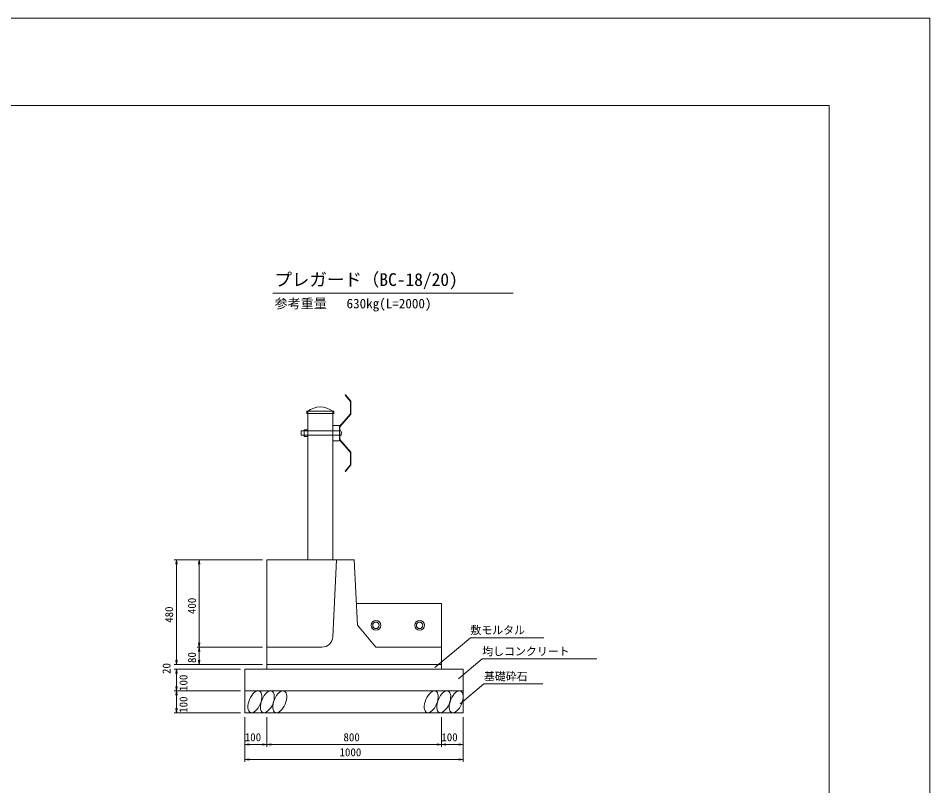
# Model space of a CAD drawing. Units: millimetres on the paper. Extents: x 0 to 841, y 0 to 594.
# Drawn here: x 632.3 to 841, y 418.3 to 594 of the extents above; entities that cross this region are included whole.
import ezdxf
from ezdxf.enums import TextEntityAlignment as Align

# ---------------------------------------------------------------- set-up
doc = ezdxf.new("R2010")
doc.units = ezdxf.units.MM
for name, color, linetype, lineweight in [('D-STR-DIM（寸法）', 7, 'Continuous', 18), ('D-STR-HTXT（旗揚げ）', 7, 'Continuous', 18), ('D-STR-STRn（構造物）', 7, 'Continuous', 18), ('D-STR（構造物外形線）', 1, 'Continuous', 18), ('D-TTL(外枠）', 2, 'Continuous', 18), ('DEFPOINTS_2', 8, 'Continuous', 18)]:
    doc.layers.add(name, color=color, linetype=linetype, lineweight=lineweight)
doc.layers.add('D-STR-TXT（文字）', color=7, linetype='Continuous')
doc.layers.add('D-TTL-TXT（文字）', color=7, linetype='Continuous')
doc.styles.add('ＭＳ ゴシック', font='')
doc.styles.get('ＭＳ ゴシック').set_extended_font_data('MS Gothic')

msp = doc.modelspace()

# ---------------------------------------------------------------- linework, layer by layer
at = {"layer": 'D-STR-DIM（寸法）'}
for p, q in [((688.211, 470.012), (668.024, 470.012)), ((668.357, 469.012), (668.524, 470.012)), ((668.524, 470.012), (668.691, 469.012)), ((668.524, 470.012), (668.524, 469.012)), ((688.211, 470.012), (673.246, 470.012)), ((673.579, 469.012), (673.746, 470.012)), ((673.746, 470.012), (673.913, 469.012)), ((673.746, 470.012), (673.746, 469.012)), ((668.524, 469.012), (668.524, 447.012)), ((673.746, 469.012), (673.746, 451.012)), ((673.746, 450.012), (673.579, 451.012)), ((673.913, 451.012), (673.746, 450.012)), ((673.746, 450.012), (673.746, 451.012)), ((688.211, 450.012), (673.246, 450.012)), ((688.211, 450.012), (673.246, 450.012)), ((673.579, 449.012), (673.746, 450.012)), ((673.746, 450.012), (673.913, 449.012)), ((673.746, 450.012), (673.746, 449.012)), ((673.746, 449.012), (673.746, 447.012)), ((668.524, 446.012), (668.357, 447.012)), ((668.524, 446.012), (668.357, 447.012)), ((668.524, 447.012), (668.524, 448.012)), ((668.691, 447.012), (668.524, 446.012)), ((668.524, 446.012), (668.524, 447.012)), ((668.691, 447.012), (668.524, 446.012)), ((668.524, 446.012), (668.524, 447.012)), ((673.746, 446.012), (673.579, 447.012)), ((673.913, 447.012), (673.746, 446.012)), ((673.746, 446.012), (673.746, 447.012)), ((688.211, 446.012), (668.024, 446.012)), ((688.211, 446.012), (668.024, 446.012)), ((683.211, 445.012), (668.024, 445.012)), ((683.211, 445.012), (668.024, 445.012)), ((668.357, 444.012), (668.524, 445.012)), ((668.357, 444.012), (668.524, 445.012)), ((668.524, 445.012), (668.691, 444.012)), ((668.524, 445.012), (668.524, 444.012)), ((668.524, 445.012), (668.691, 444.012)), ((668.524, 445.012), (668.524, 444.012)), ((688.211, 446.012), (673.246, 446.012)), ((668.524, 444.012), (668.524, 441.012)), ((668.524, 444.012), (668.524, 443.012)), ((668.524, 440.012), (668.357, 441.012)), ((668.691, 441.012), (668.524, 440.012)), ((668.524, 440.012), (668.524, 441.012)), ((683.211, 440.012), (668.024, 440.012)), ((683.211, 440.012), (668.024, 440.012)), ((668.357, 439.012), (668.524, 440.012)), ((668.524, 440.012), (668.691, 439.012)), ((668.524, 440.012), (668.524, 439.012)), ((668.524, 436.012), (668.524, 439.012)), ((683.211, 435.012), (668.024, 435.012)), ((668.524, 435.012), (668.357, 436.012)), ((668.691, 436.012), (668.524, 435.012)), ((668.524, 435.012), (668.524, 436.012)), ((684.211, 434.012), (684.211, 427.228)), ((684.211, 434.012), (684.211, 423.788)), ((689.211, 434.012), (689.211, 427.228)), ((689.211, 434.012), (689.211, 427.228)), ((729.211, 434.012), (729.211, 427.228)), ((729.211, 434.012), (729.211, 427.228)), ((734.211, 434.012), (734.211, 427.228)), ((734.211, 434.012), (734.211, 423.788)), ((684.211, 427.728), (685.211, 427.895)), ((688.211, 427.895), (689.211, 427.728)), ((689.211, 427.728), (690.211, 427.895)), ((728.211, 427.895), (729.211, 427.728)), ((729.211, 427.728), (730.211, 427.895)), ((733.211, 427.895), (734.211, 427.728)), ((685.211, 427.562), (684.211, 427.728)), ((684.211, 427.728), (685.211, 427.728)), ((685.211, 427.728), (688.211, 427.728)), ((689.211, 427.728), (688.211, 427.562)), ((689.211, 427.728), (688.211, 427.728)), ((690.211, 427.562), (689.211, 427.728)), ((689.211, 427.728), (690.211, 427.728)), ((690.211, 427.728), (728.211, 427.728)), ((729.211, 427.728), (728.211, 427.562)), ((729.211, 427.728), (728.211, 427.728)), ((730.211, 427.562), (729.211, 427.728)), ((729.211, 427.728), (730.211, 427.728)), ((733.211, 427.728), (730.211, 427.728)), ((734.211, 427.728), (733.211, 427.562)), ((734.211, 427.728), (733.211, 427.728)), ((684.211, 424.288), (685.211, 424.455)), ((685.211, 424.122), (684.211, 424.288)), ((684.211, 424.288), (685.211, 424.288)), ((733.211, 424.288), (685.211, 424.288)), ((733.211, 424.455), (734.211, 424.288)), ((734.211, 424.288), (733.211, 424.122)), ((734.211, 424.288), (733.211, 424.288))]:
    msp.add_line(p, q, dxfattribs=at)
at = {"layer": 'D-STR-HTXT（旗揚げ）'}
for p, q in [((690.607, 531.077), (745.592, 531.077)), ((727.702, 445.371), (735.825, 452.181)), ((752.681, 452.181), (735.825, 452.181)), ((733.123, 442.785), (738.539, 447.325)), ((764.763, 447.325), (738.539, 447.325)), ((733.502, 437.046), (738.918, 441.585)), ((752.391, 441.585), (738.918, 441.585))]:
    msp.add_line(p, q, dxfattribs=at)
at = {"layer": 'D-STR-STRn（構造物）'}
for p, q in [((707.131, 507.687), (707.218, 507.762)), ((707.131, 507.687), (708.353, 506.262)), ((707.218, 507.762), (708.469, 506.304)), ((708.353, 506.262), (708.353, 503.43)), ((708.469, 506.304), (708.469, 503.387)), ((704.568, 504.012), (698.353, 504.012)), ((698.353, 504.012), (698.353, 503.512)), ((704.568, 503.512), (698.353, 503.512)), ((698.604, 504.012), (698.604, 470.012)), ((704.318, 504.012), (704.318, 470.012)), ((704.568, 504.012), (704.568, 503.512)), ((708.353, 503.43), (705.853, 500.513)), ((708.469, 503.387), (705.968, 500.471)), ((697.103, 499.512), (705.968, 499.512)), ((697.103, 499.512), (697.103, 498.512)), ((697.803, 499.762), (698.604, 499.762)), ((697.803, 499.762), (697.803, 498.262)), ((704.318, 500.762), (705.853, 500.762)), ((705.853, 500.762), (705.853, 497.262)), ((705.853, 500.513), (705.853, 497.511)), ((705.968, 500.471), (705.968, 497.554)), ((697.103, 498.512), (705.968, 498.512)), ((697.803, 498.262), (698.604, 498.262)), ((704.318, 497.262), (705.853, 497.262)), ((705.853, 497.511), (708.353, 494.595)), ((705.968, 497.554), (708.469, 494.637)), ((708.353, 494.595), (708.353, 491.763)), ((708.469, 494.637), (708.469, 491.721)), ((708.353, 491.763), (707.131, 490.337)), ((708.469, 491.721), (707.218, 490.262)), ((707.131, 490.337), (707.218, 490.262)), ((684.211, 445.012), (684.211, 435.012)), ((734.211, 445.012), (684.211, 445.012)), ((689.211, 446.012), (689.211, 445.012)), ((729.211, 446.012), (729.211, 445.012)), ((734.211, 445.012), (734.211, 435.012)), ((734.211, 440.012), (684.211, 440.012)), ((734.211, 435.012), (684.211, 435.012))]:
    msp.add_line(p, q, dxfattribs=at)
for centre, radius, start, end in [((701.461, 500.43), 4.583, 51.4244, 128.57564), ((705.718, 499.012), 0.65, 292.62005, 67.37991)]:
    msp.add_arc(centre, radius, start, end, dxfattribs=at)
for centre in [(686.494, 437.512), (689.346, 437.512), (692.197, 437.512), (726.873, 437.512), (729.724, 437.512), (732.576, 437.512)]:
    msp.add_ellipse(centre, major_axis=(1.03, 2.445), ratio=0.500113, dxfattribs=at)
at = {"layer": 'D-STR（構造物外形線）'}
for p, q in [((689.211, 446.012), (689.211, 470.012)), ((689.211, 470.012), (705.211, 470.012)), ((705.211, 470.012), (704.33, 452.387)), ((705.211, 470.012), (709.211, 470.012)), ((709.211, 470.012), (709.961, 455.012)), ((729.211, 460.012), (709.711, 460.012)), ((729.211, 460.012), (729.211, 450.012)), ((709.961, 455.012), (714.211, 450.012)), ((689.211, 450.012), (701.833, 450.012)), ((714.211, 450.012), (729.211, 450.012)), ((729.211, 446.012), (729.211, 450.012)), ((689.211, 446.012), (729.211, 446.012))]:
    msp.add_line(p, q, dxfattribs=at)
for centre, radius in [((714.211, 455.012), 1.125), ((714.211, 455.012), 0.75), ((724.211, 455.012), 1.125), ((724.211, 455.012), 0.75)]:
    msp.add_circle(centre, radius, dxfattribs=at)
msp.add_arc((701.833, 452.512), 2.5, 270, 357.13759, dxfattribs=at)
at = {"layer": 'D-TTL(外枠）'}
for p, q in [((23, 574), (818, 574)), ((818, 574), (818, 20))]:
    msp.add_line(p, q, dxfattribs=at)
at = {"layer": 'DEFPOINTS_2'}
for p in [(0, 594), (841, 0)]:
    msp.add_line(p, (841, 594), dxfattribs=at)

# ---------------------------------------------------------------- texts
at = {"layer": 'D-STR-DIM（寸法）', "style": 'ＭＳ ゴシック'}
for s, p in [('480', (668.324, 455.588)), ('400', (673.546, 457.588)), ('80', (673.546, 446.382)), ('20', (667.724, 443.875)), ('100', (671.6, 439.981)), ('100', (671.6, 434.981))]:
    msp.add_text(s, height=1.833, rotation=90, dxfattribs=at).set_placement(p, align=Align.BOTTOM_LEFT)
for s, p in [('100', (684.179, 427.928)), ('800', (706.768, 427.928)), ('100', (729.179, 427.928)), ('1000', (705.867, 424.488))]:
    msp.add_text(s, height=1.833, dxfattribs=at).set_placement(p, align=Align.BOTTOM_LEFT)
at = {"layer": 'D-STR-TXT（文字）', "style": 'ＭＳ ゴシック'}
for s, p in [('敷モルタル', (735.825, 452.434)), ('均しコンクリート', (738.539, 447.577)), ('基礎砕石', (738.918, 441.838))]:
    msp.add_text(s, height=1.833, dxfattribs=at).set_placement(p, align=Align.BOTTOM_LEFT)
at = {"layer": 'D-TTL-TXT（文字）', "style": 'ＭＳ ゴシック'}
for s, height, p in [('プレガード（BC-18/20)', 2.933, (690.983, 531.82)), ('参考重量\u3000 630kg(L=2000)', 2.199, (690.983, 526.916))]:
    msp.add_text(s, height=height, dxfattribs=at).set_placement(p, align=Align.BOTTOM_LEFT)

doc.saveas('drawing.dxf')
